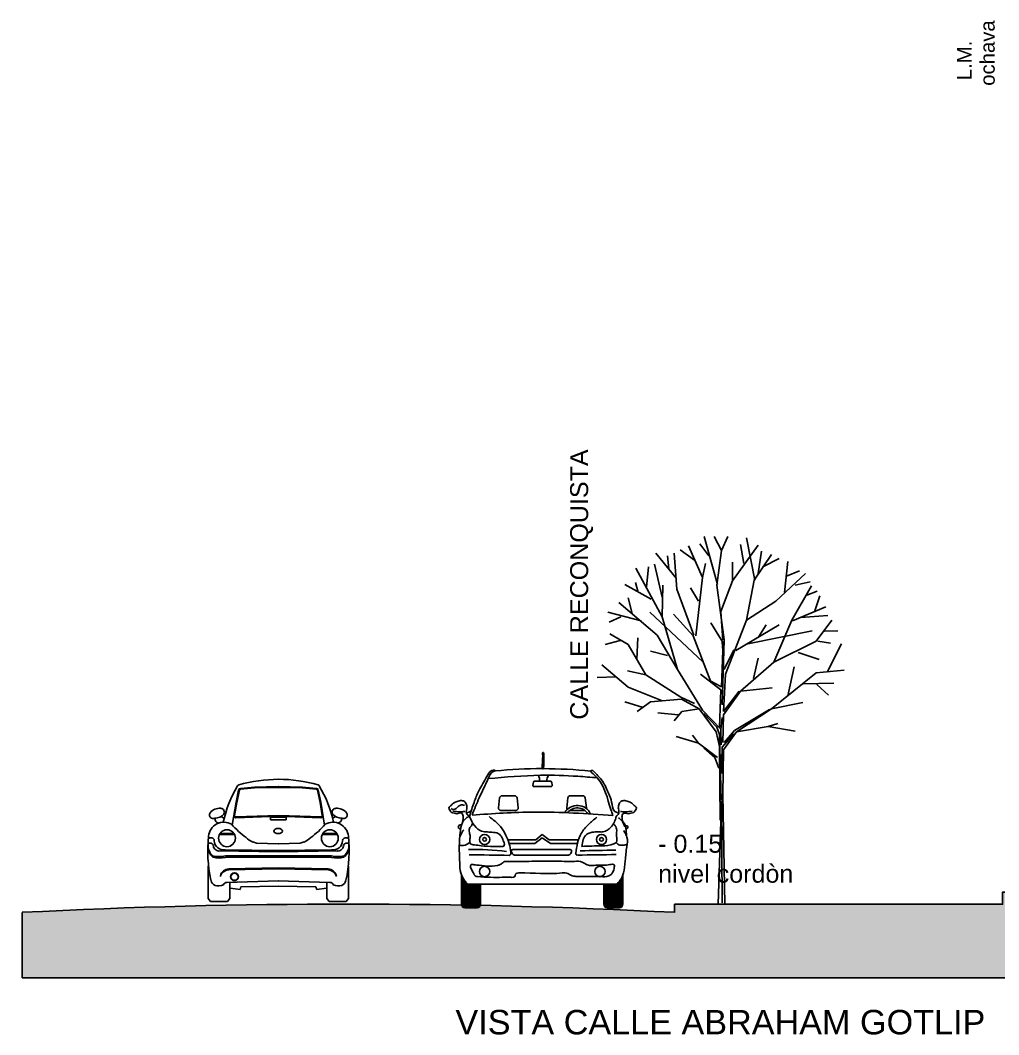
# Model space of a CAD drawing. Header units: inches. Extents: x -309 to 190, y -1585 to -1350.
# Drawn here: x 58.78 to 70.78, y -1457.06 to -1444.62 of the extents above; entities that cross this region are included whole.
import ezdxf

# ---------------------------------------------------------------- set-up
doc = ezdxf.new("R2010")
doc.units = ezdxf.units.IN
doc.header["$MEASUREMENT"] = 0
doc.layers.get('0').update_dxf_attribs({"color": 9, "linetype": 'CONTINUOUS'})
for name, color, linetype in [('color gris', 9, 'CONTINUOUS'), ('TEXT-CARP', 9, 'CONTINUOUS'), ('TEXTOS', 9, 'CONTINUOUS'), ('TEXTVENT', 9, 'CONTINUOUS')]:
    doc.layers.add(name, color=color, linetype=linetype)
doc.styles.add('ARIAL', font='arial.ttf', dxfattribs={"height": 0.225})
doc.styles.get("Standard").update_dxf_attribs({"font": 'arial.ttf'})

# ---------------------------------------------------------------- blocks, each defined once
blk = doc.blocks.new('Arvls022')
at = {"color": 0, "linetype": 'ByBlock'}
for p, q in [((-0.0903, 0.8828), (-0.067, 0.9973)), ((0.001, 0.9633), (-0.0169, 1.0009)), ((0.001, 0.9633), (0.0207, 1.0009)), ((0.0118, 0.8702), (0.0476, 1.0009)), ((-0.0294, 0.8809), (-0.0992, 0.9776)), ((-0.0598, 0.9275), (-0.0509, 0.9794)), ((0.035, 0.949), (0.0601, 0.9813)), ((0.0529, 0.8899), (0.0905, 0.9759)), ((-0.1117, 0.9185), (-0.1565, 0.9418)), ((-0.0885, 0.8828), (-0.135, 0.9526)), ((-0.0992, 0.9006), (-0.1082, 0.9615)), ((0.0136, 0.8684), (0.001, 0.9633)), ((0.0745, 0.9364), (0.1138, 0.9651)), ((0.1228, 0.8576), (0.1299, 0.9561)), ((0.1245, 0.8881), (0.1801, 0.9561)), ((0.1442, 0.9132), (0.1478, 0.949)), ((-0.1708, 0.8487), (-0.1798, 0.9329)), ((-0.0294, 0.8809), (-0.0294, 0.9311)), ((0.0529, 0.8899), (0.044, 0.9275)), ((0.1621, 0.8362), (0.1836, 0.9257)), ((0.1621, 0.7824), (0.2338, 0.915)), ((0.2051, 0.863), (0.1998, 0.9185)), ((-0.1476, 0.8254), (-0.2281, 0.9006)), ((-0.1762, 0.8935), (-0.212, 0.9078)), ((0.0709, 0.7305), (0.0529, 0.8899)), ((-0.1905, 0.7735), (-0.2442, 0.8666)), ((-0.1995, 0.8684), (-0.2406, 0.8774)), ((-0.067, 0.7735), (-0.0885, 0.8828)), ((0.0028, 0.7968), (-0.0294, 0.8809)), ((-0.0061, 0.7198), (0.0136, 0.8684)), ((0.0637, 0.8254), (0.0852, 0.8612)), ((0.0762, 0.7323), (0.1228, 0.8576)), ((0.1621, 0.7824), (0.1604, 0.8684)), ((0.1926, 0.8308), (0.2642, 0.8702)), ((0.2284, 0.8523), (0.2355, 0.8756)), ((-0.2532, 0.7986), (-0.2675, 0.8398)), ((-0.2317, 0.8416), (-0.2603, 0.8523)), ((0.2445, 0.7914), (0.2552, 0.8344)), ((-0.1923, 0.7717), (-0.2836, 0.8093)), ((-0.067, 0.7735), (-0.1476, 0.8254)), ((0.1765, 0.7323), (0.2803, 0.8219)), ((-0.2156, 0.7807), (-0.289, 0.786)), ((-0.0025, 0.7198), (0.0028, 0.795)), ((0.0512, 0.6589), (0.1961, 0.795)), ((0.078, 0.7305), (0.1317, 0.7896)), ((0.121, 0.6392), (0.1621, 0.7824)), ((0.2194, 0.7717), (0.3107, 0.795)), ((0.2749, 0.7824), (0.3071, 0.7681)), ((-0.2568, 0.7162), (-0.2997, 0.7735)), ((-0.1422, 0.6589), (-0.1905, 0.7735)), ((-0.0384, 0.6911), (-0.1565, 0.761)), ((-0.101, 0.7287), (-0.1207, 0.761)), ((-0.0097, 0.6266), (-0.067, 0.7735)), ((-0.0061, 0.7072), (0.0297, 0.7663)), ((-0.28, 0.7431), (-0.3158, 0.7448)), ((-0.0706, 0.709), (-0.246, 0.7448)), ((-0.0008, 0.5425), (-0.0061, 0.7198)), ((0.0297, 0.6051), (0.078, 0.7305)), ((0.121, 0.6392), (0.1765, 0.7323)), ((0.2317, 0.6671), (0.2284, 0.7251)), ((0.2552, 0.7072), (0.3054, 0.7359)), ((-0.2872, 0.632), (-0.3265, 0.709)), ((-0.2621, 0.7162), (-0.2961, 0.7108)), ((-0.1422, 0.6589), (-0.2568, 0.7162)), ((-0.0061, 0.6392), (-0.033, 0.6929)), ((-0.0025, 0.6911), (-0.0008, 0.7144)), ((0.001, 0.5908), (-0.0025, 0.6911)), ((0.2069, 0.6249), (0.2552, 0.7072)), ((0.2767, 0.718), (0.3179, 0.7072)), ((-0.2084, 0.6858), (-0.2657, 0.666)), ((-0.0867, 0.6141), (-0.0992, 0.6696)), ((0.1478, 0.6768), (0.1944, 0.6893)), ((-0.2568, 0.6302), (-0.3337, 0.6374)), ((-0.1798, 0.5675), (-0.1976, 0.6463)), ((-0.0509, 0.5801), (-0.1422, 0.6589)), ((0.0529, 0.5282), (0.121, 0.6392)), ((0.2069, 0.6249), (0.257, 0.6356)), ((0.2552, 0.5908), (0.3268, 0.6517)), ((-0.135, 0.5318), (-0.2568, 0.6302)), ((-0.0044, 0.5245), (-0.0097, 0.6266)), ((0.0028, 0.5837), (0.0583, 0.6266)), ((0.112, 0.564), (0.2069, 0.6249)), ((0.2874, 0.6195), (0.3394, 0.6177)), ((-0.2227, 0.5998), (-0.3051, 0.6016)), ((-0.2585, 0.598), (-0.2908, 0.5694)), ((-0.0509, 0.5801), (-0.1368, 0.589)), ((0.0028, 0.5926), (0.0297, 0.607)), ((0.0064, 0.4816), (0.0028, 0.5837)), ((0.1639, 0.555), (0.2552, 0.5908)), ((-0.0044, 0.5156), (-0.0509, 0.5801)), ((-0.0473, 0.5801), (-0.0044, 0.5245)), ((0.0619, 0.5318), (0.1102, 0.5586)), ((0.0745, 0.5461), (0.112, 0.564)), ((0.1102, 0.5586), (0.1944, 0.5514)), ((-0.135, 0.5318), (-0.2209, 0.5496)), ((-0.0401, 0.469), (-0.135, 0.5318)), ((-0.0348, 0.4726), (-0.1296, 0.5299)), ((0.0028, 0.4762), (0.0529, 0.5282)), ((0.0153, 0.469), (0.0619, 0.5318)), ((0.0619, 0.5318), (0.1085, 0.5245)), ((0.1944, 0.5514), (0.2302, 0.5245)), ((0.2141, 0.5353), (0.2642, 0.5514)), ((-0.0025, 0.4404), (-0.0044, 0.5156)), ((0.0028, 0.4762), (-0.0008, 0.5085)), ((0.0136, 0.4816), (0.0494, 0.5192)), ((0.1085, 0.5245), (0.1299, 0.4995)), ((0.1192, 0.5156), (0.1747, 0.521)), ((-0.126, 0.4834), (-0.1995, 0.4709)), ((-0.126, 0.4834), (-0.1529, 0.4923)), ((-0.0401, 0.469), (-0.126, 0.4834)), ((-0.0061, 0.4404), (-0.0348, 0.4726)), ((0.0014, 0.4337), (0.0023, 0.4755)), ((0.0064, 0.4619), (0.0136, 0.4816)), ((-0.0044, 0.4207), (-0.0401, 0.469)), ((-0.0008, 0.4279), (-0.033, 0.4637)), ((0.0014, 0.2832), (0.0064, 0.4619)), ((0.0064, 0.4297), (0.0153, 0.469)), ((0.0637, 0.4386), (0.0798, 0.4601)), ((0.0637, 0.4386), (0.1245, 0.4565)), ((-0.0025, 0.2989), (-0.0044, 0.4207)), ((0.0006, 0.356), (-0.0011, 0.4279)), ((0.0046, 0.2291), (0.0064, 0.4297)), ((0.0118, 0.3992), (0.0637, 0.4386)), ((0.0189, 0.3992), (0.0494, 0.4261)), ((0.0082, 0.3705), (0.0189, 0.3992)), ((-0.0079, -0.0002), (-0.0025, 0.2989)), ((-0.0008, 0.0034), (0.001, 0.281)), ((0.001, 0.281), (0.01, -0.0002))]:
    blk.add_line(p, q, dxfattribs=at)
blk = doc.blocks.new('*X74')
at = {"color": 0, "linetype": 'ByBlock'}
for p, q in [((19.33, 4.12), (19.56, 4.12)), ((19.33, 4), (19.56, 4)), ((19.33, 3.88), (19.56, 3.88)), ((19.33, 3.75), (19.56, 3.75)), ((19.33, 3.62), (19.56, 3.62)), ((19.33, 3.5), (19.56, 3.5)), ((19.33, 3.38), (19.56, 3.38)), ((19.35, 3.25), (19.56, 3.25)), ((19.41, 3.12), (19.56, 3.12))]:
    blk.add_line(p, q, dxfattribs=at)
blk = doc.blocks.new('Citroen forntal')
for p, q in [((-0.123, -0.167), (-0.13, -0.207)), ((-0.116, -0.223), (0.094, -0.223)), ((-0.109, -0.155), (0.087, -0.155)), ((0.101, -0.167), (0.108, -0.207)), ((-0.551, -0.481), (-0.537, -0.361)), ((-0.507, -0.335), (-0.353, -0.335)), ((-0.309, -0.481), (-0.323, -0.361)), ((0.285, -0.481), (0.299, -0.361)), ((0.329, -0.335), (0.483, -0.335)), ((0.527, -0.481), (0.513, -0.361)), ((-0.521, -0.514), (-0.339, -0.514)), ((0.324, -0.514), (0.497, -0.514)), ((-0.105, -0.921), (-0.015, -0.849)), ((-0.094, -0.874), (-0.016, -0.811)), ((-0.016, -0.811), (0.072, -0.874)), ((-0.015, -0.849), (0.087, -0.921)), ((-0.437, -0.874), (-0.094, -0.874)), ((-0.42, -0.921), (-0.105, -0.921)), ((-0.375, -0.993), (0.326, -0.993)), ((0.072, -0.874), (0.429, -0.874)), ((0.087, -0.921), (0.416, -0.921)), ((-0.384, -1.043), (-0.393, -1.022)), ((-0.356, -1.061), (0.307, -1.061)), ((0.334, -1.043), (0.344, -1.022)), ((-1.004, -1.308), (-1.004, -1.665)), ((-1.004, -1.308), (-1.004, -1.308)), ((-0.998, -1.321), (-1.004, -1.321)), ((-0.992, -1.335), (-1.004, -1.335)), ((-0.985, -1.348), (-1.004, -1.348)), ((-0.98, -1.361), (-1.004, -1.361)), ((-0.98, -1.356), (-0.98, -1.703)), ((-0.977, -1.361), (-0.98, -1.358)), ((0.946, -1.361), (0.949, -1.358)), ((0.949, -1.356), (0.949, -1.703)), ((0.949, -1.361), (0.973, -1.361)), ((0.954, -1.348), (0.973, -1.348)), ((0.961, -1.335), (0.973, -1.335)), ((0.968, -1.321), (0.973, -1.321)), ((0.973, -1.308), (0.973, -1.665)), ((0.973, -1.308), (0.973, -1.308)), ((-0.98, -1.374), (-1.004, -1.374)), ((-0.98, -1.387), (-1.004, -1.387)), ((-0.98, -1.4), (-1.004, -1.4)), ((-0.98, -1.414), (-1.004, -1.414)), ((-0.98, -1.427), (-1.004, -1.427)), ((-0.98, -1.44), (-1.004, -1.44)), ((-0.98, -1.453), (-1.004, -1.453)), ((-0.98, -1.466), (-1.004, -1.466)), ((-0.98, -1.48), (-1.004, -1.48)), ((-0.943, -1.413), (-0.98, -1.376)), ((-0.943, -1.432), (-0.98, -1.395)), ((-0.943, -1.451), (-0.98, -1.414)), ((-0.943, -1.469), (-0.98, -1.432)), ((-0.943, -1.488), (-0.98, -1.451)), ((-0.943, -1.507), (-0.98, -1.47)), ((-0.943, -1.525), (-0.98, -1.488)), ((-0.943, -1.707), (-0.943, -1.402)), ((-0.943, -1.415), (-0.937, -1.409)), ((-0.943, -1.433), (-0.926, -1.416)), ((-0.943, -1.452), (-0.91, -1.419)), ((-0.943, -1.471), (-0.906, -1.434)), ((-0.943, -1.489), (-0.906, -1.452)), ((-0.943, -1.508), (-0.906, -1.471)), ((-0.943, -1.527), (-0.906, -1.49)), ((-0.906, -1.707), (-0.906, -1.419)), ((-0.869, -1.469), (-0.906, -1.432)), ((-0.869, -1.487), (-0.906, -1.45)), ((-0.869, -1.506), (-0.906, -1.469)), ((-0.869, -1.524), (-0.906, -1.488)), ((-0.869, -1.45), (-0.901, -1.419)), ((-0.869, -1.431), (-0.882, -1.419)), ((-0.869, -1.707), (-0.869, -1.419)), ((-0.869, -1.453), (-0.835, -1.419)), ((-0.869, -1.434), (-0.854, -1.419)), ((-0.869, -1.472), (-0.832, -1.435)), ((-0.869, -1.49), (-0.832, -1.453)), ((-0.869, -1.509), (-0.832, -1.472)), ((-0.869, -1.528), (-0.832, -1.491)), ((-0.832, -1.707), (-0.832, -1.419)), ((-0.796, -1.468), (-0.832, -1.431)), ((-0.796, -1.486), (-0.832, -1.449)), ((-0.796, -1.505), (-0.832, -1.468)), ((-0.796, -1.524), (-0.832, -1.487)), ((-0.796, -1.449), (-0.826, -1.419)), ((-0.796, -1.43), (-0.807, -1.419)), ((-0.796, -1.419), (-0.796, -1.703)), ((-0.772, -1.427), (-0.796, -1.427)), ((-0.772, -1.44), (-0.796, -1.44)), ((-0.772, -1.453), (-0.796, -1.453)), ((-0.772, -1.466), (-0.796, -1.466)), ((-0.772, -1.48), (-0.796, -1.48)), ((-0.772, -1.419), (-0.772, -1.665)), ((0.741, -1.419), (0.741, -1.665)), ((0.741, -1.427), (0.765, -1.427)), ((0.741, -1.44), (0.765, -1.44)), ((0.741, -1.453), (0.765, -1.453)), ((0.741, -1.466), (0.765, -1.466)), ((0.741, -1.48), (0.765, -1.48)), ((0.765, -1.419), (0.765, -1.703)), ((0.765, -1.449), (0.795, -1.419)), ((0.765, -1.43), (0.777, -1.419)), ((0.765, -1.468), (0.802, -1.431)), ((0.765, -1.486), (0.802, -1.449)), ((0.765, -1.505), (0.802, -1.468)), ((0.765, -1.524), (0.802, -1.487)), ((0.802, -1.707), (0.802, -1.419)), ((0.839, -1.472), (0.802, -1.435)), ((0.839, -1.49), (0.802, -1.453)), ((0.839, -1.509), (0.802, -1.472)), ((0.839, -1.528), (0.802, -1.491)), ((0.839, -1.453), (0.804, -1.419)), ((0.839, -1.434), (0.823, -1.419)), ((0.839, -1.707), (0.839, -1.419)), ((0.839, -1.431), (0.851, -1.419)), ((0.839, -1.45), (0.87, -1.419)), ((0.839, -1.469), (0.876, -1.432)), ((0.839, -1.487), (0.876, -1.45)), ((0.839, -1.506), (0.876, -1.469)), ((0.839, -1.524), (0.876, -1.488)), ((0.876, -1.707), (0.876, -1.419)), ((0.912, -1.471), (0.876, -1.434)), ((0.912, -1.489), (0.876, -1.452)), ((0.912, -1.508), (0.876, -1.471)), ((0.912, -1.527), (0.876, -1.49)), ((0.912, -1.452), (0.879, -1.419)), ((0.912, -1.433), (0.896, -1.417)), ((0.912, -1.413), (0.949, -1.376)), ((0.912, -1.432), (0.949, -1.395)), ((0.912, -1.707), (0.912, -1.403)), ((0.912, -1.451), (0.949, -1.414)), ((0.912, -1.469), (0.949, -1.432)), ((0.912, -1.488), (0.949, -1.451)), ((0.912, -1.507), (0.949, -1.47)), ((0.912, -1.525), (0.949, -1.488)), ((0.949, -1.374), (0.973, -1.374)), ((0.949, -1.387), (0.973, -1.387)), ((0.949, -1.4), (0.973, -1.4)), ((0.949, -1.414), (0.973, -1.414)), ((0.949, -1.427), (0.973, -1.427)), ((0.949, -1.44), (0.973, -1.44)), ((0.949, -1.453), (0.973, -1.453)), ((0.949, -1.466), (0.973, -1.466)), ((0.949, -1.48), (0.973, -1.48)), ((-0.98, -1.493), (-1.004, -1.493)), ((-0.98, -1.506), (-1.004, -1.506)), ((-0.98, -1.519), (-1.004, -1.519)), ((-0.98, -1.532), (-1.004, -1.532)), ((-0.98, -1.545), (-1.004, -1.545)), ((-0.98, -1.559), (-1.004, -1.559)), ((-0.98, -1.572), (-1.004, -1.572)), ((-0.98, -1.585), (-1.004, -1.585)), ((-0.98, -1.598), (-1.004, -1.598)), ((-0.98, -1.611), (-1.004, -1.611)), ((-0.943, -1.544), (-0.98, -1.507)), ((-0.943, -1.563), (-0.98, -1.526)), ((-0.943, -1.581), (-0.98, -1.544)), ((-0.943, -1.6), (-0.98, -1.563)), ((-0.943, -1.618), (-0.98, -1.582)), ((-0.943, -1.637), (-0.98, -1.6)), ((-0.943, -1.545), (-0.906, -1.509)), ((-0.943, -1.564), (-0.906, -1.527)), ((-0.943, -1.583), (-0.906, -1.546)), ((-0.943, -1.601), (-0.906, -1.564)), ((-0.943, -1.62), (-0.906, -1.583)), ((-0.943, -1.639), (-0.906, -1.602)), ((-0.869, -1.543), (-0.906, -1.506)), ((-0.869, -1.562), (-0.906, -1.525)), ((-0.869, -1.58), (-0.906, -1.544)), ((-0.869, -1.599), (-0.906, -1.562)), ((-0.869, -1.618), (-0.906, -1.581)), ((-0.869, -1.636), (-0.906, -1.599)), ((-0.869, -1.546), (-0.832, -1.509)), ((-0.869, -1.565), (-0.832, -1.528)), ((-0.869, -1.584), (-0.832, -1.547)), ((-0.869, -1.602), (-0.832, -1.565)), ((-0.869, -1.621), (-0.832, -1.584)), ((-0.869, -1.639), (-0.832, -1.603)), ((-0.796, -1.542), (-0.832, -1.505)), ((-0.796, -1.561), (-0.832, -1.524)), ((-0.796, -1.58), (-0.832, -1.543)), ((-0.796, -1.598), (-0.832, -1.561)), ((-0.796, -1.617), (-0.832, -1.58)), ((-0.796, -1.636), (-0.832, -1.599)), ((-0.772, -1.493), (-0.796, -1.493)), ((-0.772, -1.506), (-0.796, -1.506)), ((-0.772, -1.519), (-0.796, -1.519)), ((-0.772, -1.532), (-0.796, -1.532)), ((-0.772, -1.545), (-0.796, -1.545)), ((-0.772, -1.559), (-0.796, -1.559)), ((-0.774, -1.572), (-0.796, -1.572)), ((0.741, -1.493), (0.765, -1.493)), ((0.741, -1.506), (0.765, -1.506)), ((0.741, -1.519), (0.765, -1.519)), ((0.741, -1.532), (0.765, -1.532)), ((0.741, -1.545), (0.765, -1.545)), ((0.741, -1.559), (0.765, -1.559)), ((0.743, -1.572), (0.765, -1.572)), ((0.765, -1.542), (0.802, -1.505)), ((0.765, -1.561), (0.802, -1.524)), ((0.765, -1.58), (0.802, -1.543)), ((0.765, -1.598), (0.802, -1.561)), ((0.765, -1.617), (0.802, -1.58)), ((0.765, -1.636), (0.802, -1.599)), ((0.839, -1.546), (0.802, -1.509)), ((0.839, -1.565), (0.802, -1.528)), ((0.839, -1.584), (0.802, -1.547)), ((0.839, -1.602), (0.802, -1.565)), ((0.839, -1.621), (0.802, -1.584)), ((0.839, -1.639), (0.802, -1.603)), ((0.839, -1.543), (0.876, -1.506)), ((0.839, -1.562), (0.876, -1.525)), ((0.839, -1.58), (0.876, -1.544)), ((0.839, -1.599), (0.876, -1.562)), ((0.839, -1.618), (0.876, -1.581)), ((0.839, -1.636), (0.876, -1.599)), ((0.912, -1.545), (0.876, -1.509)), ((0.912, -1.564), (0.876, -1.527)), ((0.912, -1.583), (0.876, -1.546)), ((0.912, -1.601), (0.876, -1.564)), ((0.912, -1.62), (0.876, -1.583)), ((0.912, -1.639), (0.876, -1.602)), ((0.912, -1.544), (0.949, -1.507)), ((0.912, -1.563), (0.949, -1.526)), ((0.912, -1.581), (0.949, -1.544)), ((0.912, -1.6), (0.949, -1.563)), ((0.912, -1.618), (0.949, -1.582)), ((0.912, -1.637), (0.949, -1.6)), ((0.949, -1.493), (0.973, -1.493)), ((0.949, -1.506), (0.973, -1.506)), ((0.949, -1.519), (0.973, -1.519)), ((0.949, -1.532), (0.973, -1.532)), ((0.949, -1.545), (0.973, -1.545)), ((0.949, -1.559), (0.973, -1.559)), ((0.949, -1.572), (0.973, -1.572)), ((0.949, -1.585), (0.973, -1.585)), ((0.949, -1.598), (0.973, -1.598)), ((0.949, -1.611), (0.973, -1.611)), ((-0.98, -1.625), (-1.004, -1.625)), ((-0.98, -1.638), (-1.004, -1.638)), ((-0.98, -1.651), (-1.004, -1.651)), ((-0.98, -1.664), (-1.004, -1.664)), ((-0.98, -1.677), (-1.002, -1.677)), ((-0.98, -1.691), (-0.995, -1.691)), ((-0.943, -1.656), (-0.98, -1.619)), ((-0.943, -1.674), (-0.98, -1.638)), ((-0.943, -1.693), (-0.98, -1.656)), ((-0.948, -1.707), (-0.98, -1.675)), ((-0.967, -1.707), (-0.98, -1.693)), ((-0.962, -1.707), (-0.814, -1.707)), ((-0.943, -1.657), (-0.906, -1.62)), ((-0.943, -1.676), (-0.906, -1.639)), ((-0.943, -1.695), (-0.906, -1.658)), ((-0.937, -1.707), (-0.906, -1.676)), ((-0.918, -1.707), (-0.906, -1.695)), ((-0.869, -1.655), (-0.906, -1.618)), ((-0.869, -1.674), (-0.906, -1.637)), ((-0.869, -1.692), (-0.906, -1.655)), ((-0.873, -1.707), (-0.906, -1.674)), ((-0.892, -1.707), (-0.906, -1.693)), ((-0.869, -1.658), (-0.832, -1.621)), ((-0.869, -1.677), (-0.832, -1.64)), ((-0.869, -1.695), (-0.832, -1.658)), ((-0.862, -1.707), (-0.832, -1.677)), ((-0.844, -1.707), (-0.832, -1.696)), ((-0.796, -1.654), (-0.832, -1.617)), ((-0.796, -1.673), (-0.832, -1.636)), ((-0.796, -1.692), (-0.832, -1.655)), ((-0.801, -1.705), (-0.832, -1.673)), ((-0.817, -1.707), (-0.832, -1.692)), ((0.765, -1.654), (0.802, -1.617)), ((0.765, -1.673), (0.802, -1.636)), ((0.765, -1.692), (0.802, -1.655)), ((0.77, -1.705), (0.802, -1.673)), ((0.931, -1.707), (0.783, -1.707)), ((0.787, -1.707), (0.802, -1.692)), ((0.839, -1.658), (0.802, -1.621)), ((0.839, -1.677), (0.802, -1.64)), ((0.839, -1.695), (0.802, -1.658)), ((0.832, -1.707), (0.802, -1.677)), ((0.813, -1.707), (0.802, -1.696)), ((0.839, -1.655), (0.876, -1.618)), ((0.839, -1.674), (0.876, -1.637)), ((0.839, -1.692), (0.876, -1.655)), ((0.843, -1.707), (0.876, -1.674)), ((0.861, -1.707), (0.876, -1.693)), ((0.912, -1.657), (0.876, -1.62)), ((0.912, -1.676), (0.876, -1.639)), ((0.912, -1.695), (0.876, -1.658)), ((0.906, -1.707), (0.876, -1.676)), ((0.888, -1.707), (0.876, -1.695)), ((0.912, -1.656), (0.949, -1.619)), ((0.912, -1.674), (0.949, -1.638)), ((0.912, -1.693), (0.949, -1.656)), ((0.917, -1.707), (0.949, -1.675)), ((0.936, -1.707), (0.949, -1.693)), ((0.949, -1.625), (0.973, -1.625)), ((0.949, -1.638), (0.973, -1.638)), ((0.949, -1.651), (0.973, -1.651)), ((0.949, -1.664), (0.973, -1.664)), ((0.949, -1.677), (0.971, -1.677)), ((0.949, -1.691), (0.964, -1.691))]:
    blk.add_line(p, q)
for centre, radius in [((-0.721, -0.87), 0.0627), ((-0.721, -0.87), 0.0226), ((0.712, -0.87), 0.0627), ((0.712, -0.87), 0.0226), ((-0.722, -1.263), 0.0637), ((0.693, -1.263), 0.0637)]:
    blk.add_circle(centre, radius)
for centre, radius, start, end in [((-0.021, -5.809), 5.807, 89.9266, 95.638), ((-0.116, -0.134), 0.0677, 341.0728, 46.3353), ((-0.021, -5.809), 5.807, 84.0454, 89.8073), ((0.11, -0.134), 0.0677, 132.2588, 198.9272), ((-0.116, -0.209), 0.014, 170.2082, 270), ((-0.109, -0.169), 0.014, 90, 170.2082), ((0.087, -0.169), 0.014, 9.7918, 90), ((0.094, -0.209), 0.014, 270, 9.7918), ((-0.507, -0.365), 0.03, 90, 173.4106), ((-0.353, -0.365), 0.03, 6.5894, 90), ((0.329, -0.365), 0.03, 90, 173.4106), ((0.483, -0.365), 0.03, 6.5894, 90), ((-0.521, -0.484), 0.03, 173.4106, 270), ((-0.339, -0.484), 0.03, 270, 6.5894), ((0.415, -0.63), 0.177, 23.9021, 149.9512), ((0.315, -0.484), 0.03, 173.4106, 219.2213), ((0.415, -0.63), 0.147, 30.1912, 143.6305), ((0.497, -0.484), 0.03, 344.5945, 6.5894), ((-0.956, -0.429), 0.115, 275.2798, 307.7048), ((0.497, -0.484), 0.03, 270, 284.0345), ((0.91, -0.596), 0.02, 124.2213, 168.168), ((-0.813, -3.732), 2.739, 82.4291, 92.251), ((-0.375, -1.013), 0.02, 90, 204.8), ((0.326, -1.013), 0.02, 335.2, 90), ((-1.52, -48.752), 47.699, 88.681, 89.2692), ((-0.421, -1.046), 0.02, 268.681, 359.8309), ((-0.356, -1.031), 0.03, 204.8, 270), ((0.307, -1.031), 0.03, 270, 335.2), ((0.415, -1.042), 0.02, 172.1097, 271.2454), ((1.096, -32.342), 31.287, 90.3705, 91.2454), ((4.228, -172.654), 171.686, 91.11415, 91.26022), ((-0.914, -1.389), 0.03, 225.0136, 270), ((0.885, -1.389), 0.03, 270, 317.275), ((-0.962, -1.665), 0.0422, 180, 270), ((-0.814, -1.665), 0.0422, 270, 0), ((0.783, -1.665), 0.0422, 180, 270), ((0.931, -1.665), 0.0422, 270, 0)]:
    blk.add_arc(centre, radius, start, end)
for points in [[(-0.015, 0.008), (-0.012, -0.003), (-0.007, -0.006), (-0.003, -0.004), (0.001, 0.007), (0.004, 0.103), (0.004, 0.158), (0.003, 0.188), (0, 0.194), (-0.008, 0.195), (-0.012, 0.19), (-0.012, 0.181), (-0.013, 0.057), (-0.015, 0.006)], [(-0.875, -0.569), (-0.787, -0.361), (-0.677, -0.124), (-0.615, -0.039), (-0.591, -0.03)], [(0.591, -0.049), (0.581, -0.039), (0.589, -0.024), (0.606, -0.027)], [(0.591, -0.049), (0.66, -0.114), (0.827, -0.504), (0.852, -0.577)], [(-0.911, -0.584), (-0.941, -0.557), (-0.946, -0.532), (-0.939, -0.494), (-0.944, -0.444), (-0.969, -0.404), (-1.016, -0.394), (-1.071, -0.409), (-1.114, -0.434), (-1.139, -0.459), (-1.156, -0.474), (-1.156, -0.499), (-1.141, -0.522), (-1.126, -0.539), (-1.094, -0.549), (-1.061, -0.554), (-1.034, -0.549), (-1.001, -0.549), (-0.991, -0.562), (-0.984, -0.609), (-0.994, -0.667)], [(-1.131, -0.489), (-1.107, -0.502), (-1.068, -0.489), (-1.044, -0.465), (-1.018, -0.45), (-0.966, -0.45)], [(-0.964, -0.527), (-1.021, -0.532), (-1.109, -0.522)], [(-1.026, -1.15), (-1.032, -0.967), (-1.022, -0.79), (-0.992, -0.663), (-0.947, -0.608), (-0.907, -0.585)], [(-0.907, -0.585), (-0.864, -0.673), (-0.777, -0.76), (-0.702, -0.777), (-0.634, -0.782), (-0.554, -0.797), (-0.519, -0.83), (-0.499, -0.87), (-0.487, -0.9), (-0.479, -0.927), (-0.487, -0.952), (-0.507, -0.957), (-0.612, -0.957), (-0.762, -0.947), (-0.847, -0.937), (-0.894, -0.922), (-0.904, -0.892), (-0.899, -0.835), (-0.907, -0.785), (-0.909, -0.75), (-0.904, -0.725), (-0.882, -0.703), (-0.87, -0.663)], [(-0.874, -0.572), (-0.111, -0.534), (0.852, -0.577)], [(0.919, -0.604), (0.954, -0.632), (0.997, -0.717)], [(0.944, -0.527), (1.002, -0.532), (1.089, -0.522)], [(-1.027, -0.845), (-0.997, -0.78), (-0.977, -0.753)], [(1.004, -1.13), (1.022, -0.96), (1.024, -0.84), (0.997, -0.785), (0.984, -0.76)], [(0.891, -0.907), (0.937, -0.94), (0.977, -0.94), (1.027, -0.935)], [(-0.85, -1.182), (-0.886, -1.179), (-0.895, -1.191), (-0.894, -1.211), (-0.854, -1.289), (-0.839, -1.316), (-0.807, -1.325), (-0.505, -1.334), (-0.401, -1.334), (-0.35, -1.323), (-0.341, -1.296), (-0.321, -1.283), (-0.291, -1.28), (0.231, -1.281), (0.3, -1.287), (0.318, -1.299), (0.354, -1.316), (0.413, -1.323), (0.596, -1.323), (0.705, -1.326), (0.8, -1.317), (0.838, -1.29), (0.866, -1.224), (0.866, -1.18), (0.816, -1.179), (0.664, -1.186), (0.576, -1.188), (0.551, -1.186), (0.491, -1.155), (0.455, -1.141), (0.356, -1.141), (0.222, -1.137), (-0.067, -1.137), (-0.365, -1.139), (-0.457, -1.139), (-0.477, -1.141), (-0.505, -1.162), (-0.538, -1.18), (-0.565, -1.188), (-0.818, -1.184), (-0.848, -1.182)]]:
    blk.add_spline(points, degree=3)
for points, knots in [([(-0.907, -0.585), (-0.889, -0.528), (-0.856, -0.423), (-0.788, -0.257), (-0.713, -0.131), (-0.656, -0.03), (-0.607, -0.016), (-0.592, -0.023), (-0.588, -0.028), (-0.587, -0.03)], [0, 0, 0, 0, 0.178132, 0.332603, 0.5328214, 0.6291783, 0.6602364, 0.6708806, 0.6776262, 0.6776262, 0.6776262, 0.6776262]), ([(-0.677, -0.124), (-0.464, -0.106), (-0.098, -0.074), (0.349, -0.089), (0.58, -0.108), (0.659, -0.114)], [0.00261, 0.00261, 0.00261, 0.00261, 0.644131, 1.10458, 1.340372, 1.340372, 1.340372, 1.340372]), ([(0.606, -0.027), (0.649, -0.068), (0.731, -0.148), (0.794, -0.29), (0.842, -0.41), (0.847, -0.496), (0.885, -0.535), (0.906, -0.54), (0.92, -0.551), (0.923, -0.553)], [0, 0, 0, 0, 0.1752285, 0.340652, 0.4568204, 0.5698268, 0.5768981, 0.6194132, 0.6305139, 0.6305139, 0.6305139, 0.6305139]), ([(0.899, -0.58), (0.908, -0.573), (0.923, -0.561), (0.929, -0.527), (0.915, -0.491), (0.921, -0.445), (0.945, -0.397), (1.001, -0.39), (1.049, -0.407), (1.093, -0.429), (1.114, -0.458), (1.141, -0.472), (1.139, -0.502), (1.122, -0.52), (1.106, -0.545), (1.074, -0.548), (1.043, -0.557), (1.014, -0.549), (0.984, -0.542), (0.964, -0.571), (0.961, -0.612), (0.97, -0.645), (0.975, -0.662)], [0.0078523, 0.0078523, 0.0078523, 0.0078523, 0.0407006, 0.0661832, 0.1044072, 0.1546304, 0.2017904, 0.2503587, 0.3073975, 0.3567207, 0.3920773, 0.415129, 0.4401157, 0.4671525, 0.4902002, 0.5242211, 0.5571226, 0.5850894, 0.617609, 0.6336154, 0.6816797, 0.7359765, 0.7359765, 0.7359765, 0.7359765]), ([(-0.667, -0.59), (-0.616, -0.628), (-0.531, -0.691), (-0.443, -0.845), (-0.402, -0.962), (-0.401, -1.039), (-0.401, -1.046)], [0, 0, 0, 0, 0.1860485, 0.3150792, 0.5254905, 0.5463824, 0.5463824, 0.5463824, 0.5463824]), ([(0.396, -1.039), (0.408, -0.953), (0.43, -0.821), (0.549, -0.685), (0.619, -0.627), (0.654, -0.598)], [0.022761, 0.022761, 0.022761, 0.022761, 0.2767601, 0.4153584, 0.5517783, 0.5517783, 0.5517783, 0.5517783]), ([(0.471, -0.955), (0.476, -0.927), (0.484, -0.875), (0.517, -0.807), (0.573, -0.786), (0.626, -0.778), (0.678, -0.776), (0.726, -0.781), (0.767, -0.765), (0.819, -0.737), (0.865, -0.679), (0.883, -0.624), (0.889, -0.597), (0.89, -0.592)], [0, 0, 0, 0, 0.0842949, 0.1605999, 0.2098648, 0.2555118, 0.3230989, 0.3656246, 0.397263, 0.4521668, 0.5427486, 0.6091486, 0.625138, 0.625138, 0.625138, 0.625138]), ([(-1.004, -0.69), (-1.016, -0.69), (-1.036, -0.692), (-1.051, -0.724), (-1.03, -0.735), (-1.019, -0.741), (-1.016, -0.742)], [0.0038134, 0.0038134, 0.0038134, 0.0038134, 0.03883104, 0.0601827, 0.08676106, 0.09586692, 0.09586692, 0.09586692, 0.09586692]), ([(0.471, -0.955), (0.553, -0.952), (0.684, -0.948), (0.827, -0.945), (0.911, -0.9), (0.888, -0.821), (0.905, -0.76), (0.886, -0.707), (0.87, -0.69), (0.859, -0.68)], [0, 0, 0, 0, 0.2452631, 0.3920834, 0.4316212, 0.5041259, 0.594078, 0.6233281, 0.6668488, 0.6668488, 0.6668488, 0.6668488]), ([(1.018, -0.825), (1.017, -0.795), (1.016, -0.745), (1, -0.681), (0.979, -0.655), (0.97, -0.644)], [0, 0, 0, 0, 0.0904106, 0.1504886, 0.1916073, 0.1916073, 0.1916073, 0.1916073]), ([(1.006, -0.709), (1.015, -0.702), (1.027, -0.698), (1.037, -0.717), (1.032, -0.733), (1.019, -0.74), (1.013, -0.741)], [0.01637339, 0.01637339, 0.01637339, 0.01637339, 0.0436791, 0.05485603, 0.07304819, 0.08980389, 0.08980389, 0.08980389, 0.08980389]), ([(-1.032, -0.942), (-1.014, -0.944), (-0.972, -0.946), (-0.928, -0.926), (-0.906, -0.907), (-0.903, -0.905)], [0.0202402, 0.0202402, 0.0202402, 0.0202402, 0.072587, 0.1464843, 0.1583802, 0.1583802, 0.1583802, 0.1583802]), ([(-1.026, -1.15), (-1.025, -1.194), (-1.023, -1.273), (-0.981, -1.361), (-0.947, -1.398), (-0.936, -1.41)], [0, 0, 0, 0, 0.1317559, 0.235108, 0.2834301, 0.2834301, 0.2834301, 0.2834301]), ([(1.004, -1.13), (0.995, -1.194), (0.992, -1.273), (0.952, -1.359), (0.92, -1.394), (0.907, -1.409)], [0, 0, 0, 0, 0.1317559, 0.235108, 0.2751885, 0.2751885, 0.2751885, 0.2751885])]:
    blk.add_open_spline(points, degree=3, knots=knots)
blk.add_open_spline([(-0.914, -1.419), (-0.315, -1.419), (0.285, -1.419), (0.885, -1.419)], degree=3)
for p, xscale, yscale, zscale in [((1.267, -2.02), -0.105482038903915, 0.1054820389039435, 0.1054820389039474), ((-1.298, -2.02), 0.105482038903915, 0.105482038903915, 0.105482038903915)]:
    blk.add_blockref('*X74', p, dxfattribs=dict(xscale=xscale, yscale=yscale, zscale=zscale))
blk = doc.blocks.new('newbt')
for p, q in [((-0.291, 1.385), (-0.464, 1.369)), ((-0.29, 1.375), (-0.463, 1.359)), ((0.004, 1.391), (-0.291, 1.385)), ((0.004, 1.381), (-0.291, 1.375)), ((0.001, 1.391), (0.296, 1.385)), ((0.001, 1.381), (0.296, 1.375)), ((0.295, 1.375), (0.468, 1.359)), ((0.296, 1.385), (0.469, 1.369)), ((-0.486, 1.349), (-0.517, 1.198)), ((-0.476, 1.347), (-0.508, 1.196)), ((0.481, 1.347), (0.513, 1.196)), ((0.491, 1.349), (0.522, 1.198)), ((-0.517, 1.198), (-0.564, 0.92)), ((-0.508, 1.196), (-0.535, 1.036)), ((0.513, 1.196), (0.54, 1.036)), ((0.522, 1.198), (0.569, 0.92)), ((-0.699, 1.026), (-0.661, 1.001)), ((-0.52, 1.019), (0.003, 1.038)), ((-0.519, 1.009), (0.004, 1.028)), ((-0.093, 0.984), (-0.093, 1.016)), ((-0.093, 1.016), (0.097, 1.016)), ((0.524, 1.009), (0.001, 1.028)), ((0.525, 1.019), (0.002, 1.038)), ((0.097, 1.016), (0.097, 0.984)), ((0.701, 1.026), (0.663, 1.001)), ((0.097, 0.984), (-0.093, 0.984)), ((-0.718, 0.805), (-0.537, 0.805)), ((-0.712, 0.816), (-0.543, 0.816)), ((0.723, 0.805), (0.542, 0.805)), ((0.717, 0.816), (0.548, 0.816)), ((-0.311, 0.712), (-0.266, 0.699)), ((-0.266, 0.699), (0.004, 0.69)), ((0.271, 0.699), (0.001, 0.69)), ((0.317, 0.712), (0.271, 0.699)), ((-0.724, 0.602), (0.004, 0.593)), ((-0.65, 0.617), (0.004, 0.608)), ((-0.648, 0.542), (0.004, 0.542)), ((-0.648, 0.524), (0.004, 0.524)), ((0.655, 0.617), (0.001, 0.608)), ((0.653, 0.542), (0.001, 0.542)), ((0.653, 0.524), (0.001, 0.524)), ((0.729, 0.602), (0.002, 0.593)), ((-0.858, 0.416), (-0.858, 0.018)), ((0.001, 0.396), (-0.607, 0.382)), ((0.001, 0.383), (-0.607, 0.369)), ((0.001, 0.396), (0.612, 0.382)), ((0.001, 0.383), (0.612, 0.369)), ((0.863, 0.416), (0.863, 0.018)), ((0.004, 0.234), (-0.628, 0.217)), ((-0.592, 0.018), (-0.592, 0.218)), ((-0.589, 0.147), (-0.468, 0.128)), ((-0.468, 0.128), (-0.458, 0.161)), ((-0.458, 0.161), (0.002, 0.171)), ((0.001, 0.234), (0.633, 0.217)), ((0.463, 0.161), (0.004, 0.171)), ((0.473, 0.128), (0.463, 0.161)), ((0.594, 0.147), (0.473, 0.128)), ((0.597, 0.018), (0.597, 0.218)), ((-0.858, 0.018), (-0.829, -0.018)), ((-0.592, 0.018), (-0.62, -0.018)), ((0.597, 0.018), (0.625, -0.018)), ((0.863, 0.018), (0.834, -0.018)), ((-0.829, -0.018), (-0.62, -0.018)), ((0.834, -0.018), (0.625, -0.018))]:
    blk.add_line(p, q)
for centre, major_axis, start_param, end_param in [((0.654, 0.672), (0, 1.379), 1.013956, 1.365177), ((-0.477, 1.388), (0, 0.0249), 0.293902, 1.013956), ((-0.462, 1.344), (0, 0.0249), 0.089244, 1.36314), ((0.038, -0.552), (0, 2.034), 0.018189, 0.263746), ((-0.032, -0.547), (0, 2.029), -0.263842, -0.016696), ((0.467, 1.344), (0, 0.0249), -1.36314, -0.089244), ((0.482, 1.388), (0, 0.0249), -1.013956, -0.293902), ((-0.649, 0.672), (0, 1.379), -1.365177, -1.013956), ((-0.462, 1.344), (0, 0.0149), 0.089244, 1.36314), ((0.467, 1.344), (0, 0.0149), -1.36314, -0.089244), ((-0.718, 0.969), (0, 0.156), -0.087948, 0.860748), ((-0.707, 1.076), (0, 0.0484), 4.22215, 6.213694), ((0.709, 1.076), (0, 0.0484), 0.069492, 2.061035), ((0.72, 0.969), (0, 0.156), -0.860748, 0.087948), ((-0.803, 1.043), (0, 0.0422), 0.855351, 2.795362), ((-0.795, 1.069), (0, 0.0695), 2.815104, 3.409103), ((-0.784, 1.17), (0, 0.168), 3.177759, 3.945642), ((-0.726, 0.994), (0, 0.0497), 1.419695, 2.994335), ((-0.52, 1.034), (0, 0.0249), 1.400451, 3.177446), ((-0.52, 1.034), (0, 0.0149), 1.400451, 3.177446), ((0.525, 1.034), (0, 0.0249), 3.105739, 4.882734), ((0.525, 1.034), (0, 0.0149), 3.105739, 4.882734), ((0.786, 1.17), (0, 0.168), 2.337543, 3.105426), ((0.728, 0.994), (0, 0.0497), 3.28885, 4.86349), ((0.797, 1.069), (0, 0.0695), 2.874083, 3.468081), ((0.805, 1.043), (0, 0.0422), 3.487823, 5.427834), ((-0.666, 0.76), (0, 0.194), -0.517601, 1.455548), ((0.34, 1.775), (0, 1.256), 2.310531, 2.504993), ((-0.335, 1.775), (0, 1.256), 3.778192, 3.972655), ((0.671, 0.76), (0, 0.194), -1.455548, 0.517601), ((0.785, 0.605), (0, 1.677), 1.46434, 1.788332), ((-0.825, 0.721), (0, 0.0432), -1.37838, 0.852795), ((-0.628, 0.758), (0, 0.104), -1.570796, 4.712389), ((-0.188, 0.999), (0, 0.314), 2.411527, 2.730769), ((0.193, 0.999), (0, 0.314), 3.552417, 3.871659), ((0.633, 0.758), (0, 0.104), -1.570796, 4.712389), ((0.83, 0.721), (0, 0.0432), -0.852795, 1.37838), ((-0.78, 0.605), (0, 1.677), 4.494853, 4.818845), ((-0.701, 0.668), (0, 0.162), 1.462712, 2.462493), ((-0.701, 0.65), (0, 0.162), 1.462712, 2.462493), ((-0.836, 0.655), (0, 0.0435), -1.32911, 0.583677), ((-0.725, 0.673), (0, 0.0719), 1.716226, 3.31423), ((-0.668, 0.733), (0, 0.118), 1.62934, 3.294808), ((0.673, 0.733), (0, 0.118), 2.988377, 4.653845), ((0.73, 0.673), (0, 0.0719), 2.968955, 4.56696), ((0.841, 0.655), (0, 0.0435), -0.583677, 1.32911), ((0.707, 0.668), (0, 0.162), 3.820692, 4.820473), ((0.707, 0.65), (0, 0.162), 3.820692, 4.820473), ((-0.724, 0.88), (0, 0.347), 2.912221, 3.367592), ((-0.724, 0.862), (0, 0.347), 2.912221, 3.367592), ((0.729, 0.88), (0, 0.347), 2.915594, 3.370964), ((0.729, 0.862), (0, 0.347), 2.915594, 3.370964), ((-0.603, 0.269), (0, 0.112), 0.034028, 1.280979), ((0.608, 0.269), (0, 0.112), -1.280979, -0.034028), ((-0.603, 0.257), (0, 0.112), 0.034028, 1.280979), ((-0.536, 0.286), (0, 0.0488), -1.570796, 4.712389), ((-0.536, 0.286), (0, 0.0437), 4.712389, 10.995574), ((0.608, 0.257), (0, 0.112), -1.280979, -0.034028), ((-0.746, 0.253), (0, 0.0796), 1.741374, 2.762045), ((-0.731, 0.337), (0, 0.164), 2.865044, 3.526056), ((-0.629, 0.17), (0, 0.047), 0.026976, 1.23776), ((0.634, 0.17), (0, 0.047), -1.23776, -0.026976), ((0.736, 0.337), (0, 0.164), 2.757129, 3.418141), ((0.751, 0.253), (0, 0.0796), 3.52114, 4.541811)]:
    blk.add_ellipse(centre, major_axis=major_axis, ratio=0.983467, start_param=start_param, end_param=end_param)
blk.add_ellipse((0, 0.846), major_axis=(0.0537, 0), ratio=0.596703)

msp = doc.modelspace()

# ---------------------------------------------------------------- hatches: boundary and pattern name
at = {"layer": 'color gris'}
h = msp.add_hatch(color=256, dxfattribs=at)
h.paths.add_polyline_path([(170.804, -1455.307), (166.564, -1455.307), (166.564, -1456.357), (170.804, -1456.357)])
edge = h.paths.add_edge_path()
edge.add_line((70.824, -1455.457), (66.804, -1455.457))
edge.add_line((66.804, -1455.457), (66.804, -1455.557))
edge.add_arc((62.804, -1534.587), 79.132, 87.10255, 92.89745)
edge.add_line((58.804, -1455.557), (58.804, -1456.357))
edge.add_line((58.804, -1456.357), (70.824, -1456.357))
edge.add_line((70.824, -1456.357), (70.824, -1455.457))
h.paths.add_polyline_path([(64.277, -1455.5), (64.29, -1455.487), (64.303, -1455.5), (64.351, -1455.5), (64.364, -1455.487), (64.378, -1455.5)], flags=16)
h.paths.add_polyline_path([(75.044, -1455.307), (70.824, -1455.307), (70.824, -1456.357), (75.044, -1456.357)])
h.paths.add_polyline_path([(166.564, -1455.307), (75.044, -1455.307), (75.044, -1456.357), (166.564, -1456.357)])
edge = h.paths.add_edge_path()
edge.add_line((179.308, -1456.357), (179.308, -1455.457))
edge.add_arc((178.804, -1534.587), 79.132, 89.63548, 92.89745)
edge.add_line((174.804, -1455.557), (174.804, -1455.457))
edge.add_line((174.804, -1455.457), (170.804, -1455.457))
edge.add_line((170.804, -1455.457), (170.804, -1456.357))
edge.add_line((170.804, -1456.357), (179.308, -1456.357))

# ---------------------------------------------------------------- linework, layer by layer
for points in [[(174.804, -1455.557), (174.804, -1455.457), (170.804, -1455.457), (170.804, -1455.307), (70.824, -1455.307), (70.824, -1455.457), (66.804, -1455.457), (66.804, -1455.557)], [(58.804, -1455.557), (58.804, -1456.357), (179.308, -1456.357)]]:
    msp.add_lwpolyline(points)
msp.add_arc((62.804, -1534.587), 79.132, 87.10255, 92.89745)

# ---------------------------------------------------------------- block references
at = {"xscale": -4.5, "yscale": 4.5, "zscale": 4.5}
msp.add_blockref('Arvls022', (67.382, -1455.456), dxfattribs=at)
for name, p in [('Citroen forntal', (65.195, -1453.793)), ('newbt', (61.943, -1455.406))]:
    msp.add_blockref(name, p)

# ---------------------------------------------------------------- texts
at = {"layer": 'TEXT-CARP', "style": 'ARIAL'}
for s, p in [('ochava', (70.728, -1445.427)), ('L.M.', (70.445, -1445.358))]:
    msp.add_text(s, height=0.1782, rotation=90, dxfattribs=at).set_placement(p)
at = {"layer": 'TEXTOS', "insert": (65.523, -1453.195), "char_height": 0.22, "attachment_point": 1, "rotation": 90, "line_spacing_factor": 0.843168}
msp.add_mtext('CALLE RECONQUISTA', dxfattribs=at)
at = {"layer": 'TEXTOS', "insert": (66.602, -1454.606), "char_height": 0.22, "width": 1.77107, "attachment_point": 1}
msp.add_mtext('- 0.15\\Pnivel cordòn', dxfattribs=at)
at = {"layer": 'TEXTVENT', "insert": (64.116, -1456.752), "char_height": 0.3, "attachment_point": 1, "style": 'ARIAL'}
msp.add_mtext_dynamic_manual_height_columns('VISTA CALLE ABRAHAM GOTLIP', width=32.84176, gutter_width=0.75, heights=[0], dxfattribs=at)

doc.saveas('drawing.dxf')
